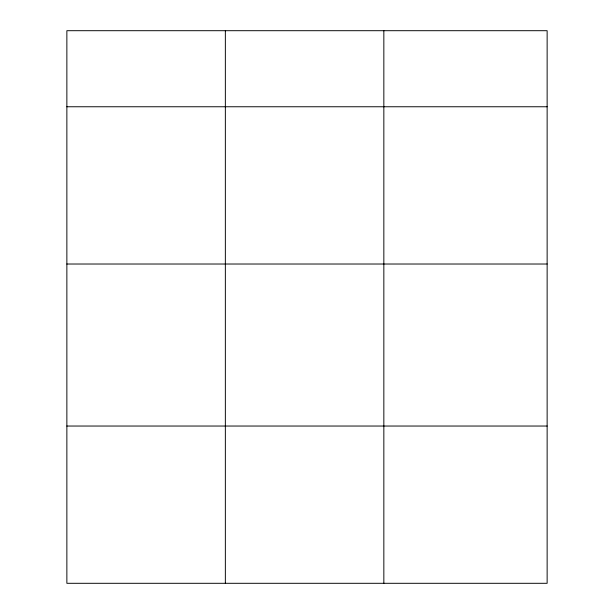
<?xml version="1.0" encoding="UTF-8"?>
<svg xmlns="http://www.w3.org/2000/svg" width="614" height="614" viewBox="0 0 614 614"><rect width="100%" height="100%" fill="white"/><g stroke="black" fill="none" stroke-linecap="round" stroke-linejoin="round"><path stroke-width="0.92" d="M547.135 264.02L547.135 30.7L66.865 30.7L66.865 583.3L547.135 583.3L547.135 264.02L66.865 264.02M66.865 106.759L547.135 106.759M66.865 426.039L547.135 426.039M383.842 30.7L383.842 583.3M225.353 30.7L225.353 583.3"/></g></svg>
